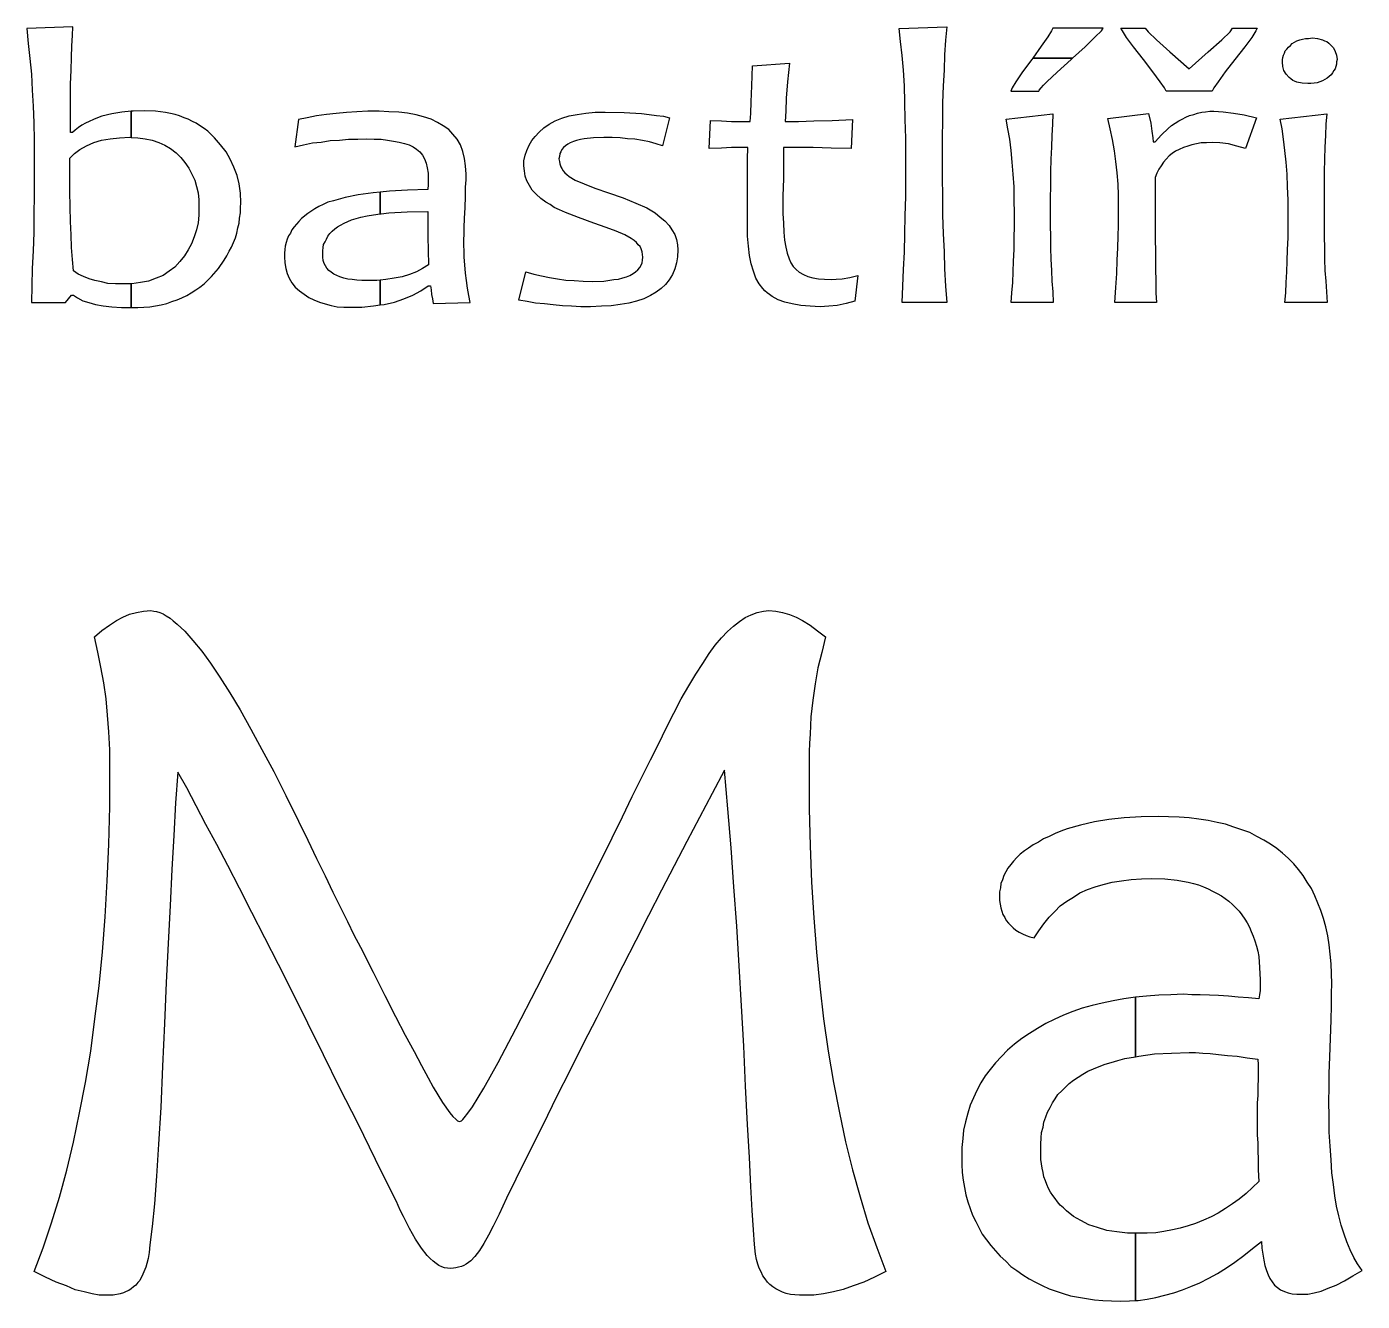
# Model space of a CAD drawing. Extents: x 0 to 100, y 0 to 29.2.
# Drawn here: x 41.73 to 59.61, y 9.82 to 26.89 of the extents above; entities that cross this region are included whole.
import ezdxf

# ---------------------------------------------------------------- set-up
doc = ezdxf.new("R2010")
doc.units = 0
doc.layers.get('0').update_dxf_attribs({"linetype": 'CONTINUOUS'})

msp = doc.modelspace()

# ---------------------------------------------------------------- linework, layer by layer
at = {"color": 7}
for points in [[(43.123982, 23.125386), (43.131216, 23.125386), (43.212351, 23.125386), (43.293998, 23.131587), (43.37513, 23.137272), (43.45006, 23.149674), (43.524993, 23.162593), (43.599923, 23.181197), (43.668654, 23.206002), (43.737382, 23.230806), (43.799911, 23.256128), (43.868639, 23.287133), (43.924966, 23.324857), (43.987495, 23.362581), (44.043822, 23.399788), (44.100149, 23.443713), (44.150277, 23.493839), (44.199887, 23.543448), (44.293938, 23.649902), (44.368868, 23.762557), (44.406074, 23.818367), (44.437596, 23.880896), (44.468603, 23.937223), (44.493926, 23.999752), (44.518731, 24.06228), (44.537334, 24.124808), (44.550253, 24.193538), (44.568856, 24.256067), (44.575058, 24.324796), (44.587459, 24.393526), (44.587459, 24.462772), (44.593661, 24.531502), (44.587459, 24.657076), (44.568856, 24.782133), (44.544051, 24.89427), (44.500125, 25.006925), (44.45, 25.113379), (44.393673, 25.213114), (44.318743, 25.307165), (44.237611, 25.4007), (44.193685, 25.444624), (44.150277, 25.488033), (44.100149, 25.525757), (44.050024, 25.556762), (43.993697, 25.594486), (43.944088, 25.619291), (43.88776, 25.650813), (43.831433, 25.669417), (43.768904, 25.694222), (43.712577, 25.713342), (43.650048, 25.725744), (43.58132, 25.738147), (43.45006, 25.75675), (43.306399, 25.762951), (43.150338, 25.75675), (43.123982, 25.754683), (43.123982, 25.405351), (43.212351, 25.400183), (43.312601, 25.38778), (43.406137, 25.369177), (43.493986, 25.337654), (43.575118, 25.300447), (43.650048, 25.256522), (43.724981, 25.200195), (43.787507, 25.137667), (43.843834, 25.068937), (43.893962, 24.994006), (43.93737, 24.912357), (43.975094, 24.831225), (43.999899, 24.750093), (44.019018, 24.66276), (44.031421, 24.568709), (44.031421, 24.468973), (44.031421, 24.363037), (44.018502, 24.262784), (43.999899, 24.16925), (43.968892, 24.075716), (43.931168, 23.981665), (43.887244, 23.900533), (43.837635, 23.819401), (43.775106, 23.743953), (43.706375, 23.669022), (43.631445, 23.612695), (43.549798, 23.556368), (43.456262, 23.519161), (43.356009, 23.481437), (43.250072, 23.462833), (43.131216, 23.44423), (43.123982, 23.44423), (43.123982, 23.125386), (43.123982, 23.125386), (43.123982, 23.44423), (43.006161, 23.44423), (42.912625, 23.44423), (42.812375, 23.449914), (42.725041, 23.469034), (42.637707, 23.487638), (42.562259, 23.512443), (42.487329, 23.543965), (42.412399, 23.574971), (42.34987, 23.618896), (42.337466, 23.768758), (42.325065, 23.931539), (42.318863, 24.100004), (42.312664, 24.281388), (42.306462, 24.475175), (42.30026, 24.681364), (42.30026, 24.893754), (42.30026, 25.125264), (42.331267, 25.15627), (42.362789, 25.187793), (42.399995, 25.218799), (42.437719, 25.24412), (42.525053, 25.293729), (42.624788, 25.337654), (42.725041, 25.369177), (42.843897, 25.38778), (42.968952, 25.400183), (43.106414, 25.406384), (43.123982, 25.405351), (43.123982, 25.754683), (42.999959, 25.744348), (42.8625, 25.719543), (42.731243, 25.68802), (42.674916, 25.669417), (42.618586, 25.644095), (42.562777, 25.619291), (42.512649, 25.594486), (42.462524, 25.569165), (42.418601, 25.538159), (42.37519, 25.500435), (42.337466, 25.469429), (42.312664, 25.469429), (42.312664, 25.700423), (42.312664, 25.919531), (42.312664, 26.119519), (42.318863, 26.307104), (42.325065, 26.475569), (42.331267, 26.631632), (42.337466, 26.769608), (42.343668, 26.887947), (41.725101, 26.863143), (41.743704, 26.663155), (41.768509, 26.463167), (41.78763, 26.250777), (41.800034, 26.03787), (41.812435, 25.82548), (41.818637, 25.600687), (41.824836, 25.369177), (41.824836, 25.138183), (41.824836, 24.881868), (41.824836, 24.625553), (41.818637, 24.375439), (41.818637, 24.131526), (41.812435, 23.88813), (41.800034, 23.650419), (41.793832, 23.418908), (41.78763, 23.194116), (42.243933, 23.194116), (42.325065, 23.294368), (42.34987, 23.294368), (42.406197, 23.256644), (42.474928, 23.218921), (42.55606, 23.194116), (42.643909, 23.169311), (42.749846, 23.150191), (42.8625, 23.137789), (42.993757, 23.125386), (43.123982, 23.125386)], [(54.043776, 23.193728), (53.443775, 23.193728), (53.456263, 23.412488), (53.46256, 23.637508), (53.475049, 23.868778), (53.481346, 24.112538), (53.487537, 24.356308), (53.493834, 24.612578), (53.493834, 24.868849), (53.493834, 25.137619), (53.493834, 25.393879), (53.487537, 25.643899), (53.481346, 25.875169), (53.475049, 26.093929), (53.46256, 26.306449), (53.443801, 26.500209), (53.425042, 26.687719), (53.406283, 26.86274), (54.043784, 26.88774), (54.025025, 26.70648), (54.012536, 26.51271), (54.006239, 26.30645), (53.993751, 26.09393), (53.987454, 25.86892), (53.987454, 25.637649), (53.981263, 25.393879), (53.981263, 25.137619), (53.981263, 24.875099), (53.987454, 24.612579), (53.987454, 24.362559), (53.993751, 24.118789), (54.006239, 23.875029), (54.012536, 23.643758), (54.025025, 23.412488)], [(55.193015, 26.466784), (55.181127, 26.450248), (55.056588, 26.281783), (54.968738, 26.150525), (54.918613, 26.068876), (54.900007, 26.025468), (55.275178, 26.025468), (55.28138, 26.03787), (55.306185, 26.068876), (55.337707, 26.1066), (55.381115, 26.150008), (55.518574, 26.281266), (55.706161, 26.450248), (55.724764, 26.466784), (55.193015, 26.466784), (55.193015, 26.466784), (55.724764, 26.466784), (55.893745, 26.61923), (56.031204, 26.750488), (56.112336, 26.83162), (56.137659, 26.868827), (55.462765, 26.869344), (55.443644, 26.83162), (55.394035, 26.750488), (55.306185, 26.625431), (55.193015, 26.466784)], [(58.199925, 26.868987), (58.181166, 26.831486), (58.124916, 26.743987), (58.031166, 26.618977), (57.899916, 26.450216), (57.768665, 26.281456), (57.674915, 26.150196), (57.618664, 26.068896), (57.593661, 26.025096), (56.981161, 26.025096), (56.956158, 26.068896), (56.899911, 26.150196), (56.799909, 26.281446), (56.674909, 26.450206), (56.54366, 26.618966), (56.44991, 26.743977), (56.393659, 26.831477), (56.3749, 26.868977), (56.699901, 26.868977), (56.737401, 26.818976), (56.849902, 26.712726), (57.031152, 26.550206), (57.287401, 26.325196), (57.543652, 26.550206), (57.7249, 26.712726), (57.837403, 26.818976), (57.868653, 26.868977)], [(59.268701, 26.450209), (59.26251, 26.419009), (59.26251, 26.387709), (59.250022, 26.356509), (59.24383, 26.325309), (59.225072, 26.300309), (59.206313, 26.269009), (59.187554, 26.244008), (59.16255, 26.219008), (59.137547, 26.200307), (59.106297, 26.181606), (59.075047, 26.162805), (59.037548, 26.150306), (59.000049, 26.137804), (58.962547, 26.131804), (58.918798, 26.125803), (58.874948, 26.125803), (58.799947, 26.131804), (58.731198, 26.144303), (58.699948, 26.156802), (58.674945, 26.169303), (58.649941, 26.188004), (58.624938, 26.206705), (58.587439, 26.250505), (58.556189, 26.300505), (58.543701, 26.356805), (58.537404, 26.413105), (58.537404, 26.444305), (58.543701, 26.475505), (58.549892, 26.506705), (58.56238, 26.531705), (58.574869, 26.563005), (58.593628, 26.588006), (58.618631, 26.613006), (58.643634, 26.638007), (58.668637, 26.663007), (58.699887, 26.681708), (58.731137, 26.700509), (58.768636, 26.713008), (58.806136, 26.719009), (58.843638, 26.731508), (58.887386, 26.731508), (58.937387, 26.737509), (59.006137, 26.731508), (59.074886, 26.712807), (59.099889, 26.700308), (59.131139, 26.687809), (59.156142, 26.669108), (59.174901, 26.650408), (59.21865, 26.606608), (59.243653, 26.556608), (59.262412, 26.506608)], [(52.850026, 23.556248), (52.812527, 23.212478), (52.693774, 23.181278), (52.575026, 23.156277), (52.462525, 23.143778), (52.350024, 23.137777), (52.212526, 23.143778), (52.087526, 23.156277), (51.975025, 23.174978), (51.875023, 23.199978), (51.787523, 23.231179), (51.706275, 23.274878), (51.668773, 23.299879), (51.637523, 23.324879), (51.606273, 23.34988), (51.58127, 23.38108), (51.531269, 23.44358), (51.487517, 23.51858), (51.456267, 23.61238), (51.425017, 23.71239), (51.400014, 23.82489), (51.387526, 23.9499), (51.375037, 24.08116), (51.375037, 24.23117), (51.375037, 24.33743), (51.375037, 24.44369), (51.375037, 24.56245), (51.375037, 24.6937), (51.375037, 24.824961), (51.375037, 24.968721), (51.375037, 25.112481), (51.381229, 25.268741), (51.281229, 25.268741), (51.162479, 25.268741), (51.024981, 25.26274), (50.862479, 25.256739), (50.881238, 25.63177), (51.024988, 25.625769), (51.162487, 25.619768), (51.293739, 25.619768), (51.412487, 25.619768), (51.418784, 25.726028), (51.424975, 25.882288), (51.431272, 26.094798), (51.44376, 26.363568), (51.937513, 26.401068), (51.912509, 26.151058), (51.89375, 25.932288), (51.887559, 25.757278), (51.881262, 25.619768), (52.056263, 25.619768), (52.262513, 25.625769), (52.506261, 25.63177), (52.781263, 25.644268), (52.762505, 25.256738), (52.493757, 25.262739), (52.256253, 25.26874), (52.043756, 25.26874), (51.856254, 25.26874), (51.856254, 25.06873), (51.856254, 24.849969), (51.849957, 24.624949), (51.849957, 24.387429), (51.856254, 24.256169), (51.862445, 24.137419), (51.868742, 24.031159), (51.887501, 23.937359), (51.90626, 23.856059), (51.931263, 23.781059), (51.956266, 23.724759), (51.987516, 23.674759), (52.025016, 23.637259), (52.068764, 23.599759), (52.125015, 23.568559), (52.181265, 23.543558), (52.250015, 23.524858), (52.325016, 23.512359), (52.406267, 23.506358), (52.493765, 23.500357), (52.562517, 23.506358), (52.643765, 23.512359), (52.743767, 23.531059)], [(46.293815, 25.755717), (46.143952, 25.749515), (46.006493, 25.737113), (45.869034, 25.724711), (45.737777, 25.712308), (45.606518, 25.693705), (45.481462, 25.668383), (45.362606, 25.643579), (45.312481, 25.28081), (45.431334, 25.306132), (45.55019, 25.330936), (45.669047, 25.343339), (45.787387, 25.362459), (45.912442, 25.368143), (46.031298, 25.380546), (46.156356, 25.380546), (46.275212, 25.386747), (46.374947, 25.380546), (46.468482, 25.380546), (46.556332, 25.368143), (46.637464, 25.355741), (46.712394, 25.343339), (46.781125, 25.324735), (46.843654, 25.305615), (46.899981, 25.28081), (46.943904, 25.249288), (46.987312, 25.212081), (47.025036, 25.168156), (47.049841, 25.118029), (47.075164, 25.062219), (47.087565, 24.99969), (47.099966, 24.924759), (47.099966, 24.849312), (47.099966, 24.774381), (47.093767, 24.705651), (46.825048, 24.699967), (46.581137, 24.687048), (46.456595, 24.673095), (46.456595, 24.38009), (46.468998, 24.38164), (46.574935, 24.394043), (46.818846, 24.406445), (47.093767, 24.412646), (47.093767, 24.249865), (47.093767, 24.075199), (47.099966, 23.893815), (47.106168, 23.700028), (47.025036, 23.650935), (46.943904, 23.607011), (46.849853, 23.569804), (46.750118, 23.538281), (46.643666, 23.519677), (46.531009, 23.501074), (46.456595, 23.492806), (46.456595, 23.16156), (46.512406, 23.168795), (46.649865, 23.1998), (46.774923, 23.243725), (46.893779, 23.293851), (47.000231, 23.350179), (47.099966, 23.418908), (47.131491, 23.418908), (47.13769, 23.362581), (47.143892, 23.300052), (47.156296, 23.243725), (47.168697, 23.181197), (47.662724, 23.193599), (47.644121, 23.287133), (47.625, 23.387386), (47.612596, 23.487121), (47.600195, 23.587374), (47.581592, 23.805965), (47.575391, 24.037475), (47.581592, 24.106205), (47.581592, 24.199739), (47.587794, 24.318595), (47.593993, 24.468457), (47.600195, 24.612117), (47.600195, 24.737174), (47.606397, 24.837426), (47.606397, 24.912357), (47.600195, 25.025012), (47.587794, 25.124747), (47.562471, 25.218799), (47.531464, 25.306132), (47.487541, 25.381063), (47.431214, 25.449792), (47.374887, 25.51232), (47.299954, 25.562447), (47.225024, 25.606372), (47.13769, 25.650297), (47.03744, 25.681302), (46.937702, 25.706107), (46.825048, 25.731429), (46.706192, 25.743831), (46.574935, 25.749515), (46.443678, 25.755717), (46.293815, 25.755717)], [(58.187529, 25.668899), (58.043778, 25.256369), (57.925028, 25.287669), (57.81253, 25.318869), (57.700029, 25.331368), (57.593778, 25.337368), (57.518779, 25.331368), (57.45003, 25.331368), (57.38753, 25.318869), (57.32503, 25.30637), (57.268779, 25.287669), (57.212529, 25.268868), (57.156279, 25.243867), (57.106278, 25.218867), (57.062529, 25.187667), (57.018777, 25.156467), (56.981278, 25.112667), (56.943778, 25.075167), (56.912529, 25.025167), (56.881279, 24.981367), (56.856275, 24.925067), (56.831272, 24.868867), (56.831272, 24.581346), (56.831272, 24.312576), (56.831272, 24.068806), (56.837569, 23.850046), (56.837569, 23.650026), (56.843761, 23.475016), (56.843761, 23.325006), (56.849952, 23.193746), (56.293753, 23.193746), (56.306241, 23.393756), (56.318729, 23.581276), (56.325027, 23.762536), (56.331218, 23.925046), (56.337515, 24.081306), (56.343706, 24.225066), (56.343706, 24.356326), (56.343706, 24.475086), (56.343706, 24.631346), (56.337515, 24.781357), (56.325027, 24.931367), (56.306268, 25.081377), (56.287509, 25.225137), (56.262505, 25.375147), (56.231256, 25.518907), (56.200006, 25.656417), (56.743759, 25.725217), (56.775009, 25.593957), (56.787497, 25.487697), (56.799985, 25.400197), (56.806282, 25.343897), (56.831286, 25.343897), (56.918786, 25.437697), (57.006286, 25.525197), (57.050038, 25.562697), (57.100036, 25.593897), (57.150037, 25.625097), (57.193786, 25.650097), (57.243787, 25.675098), (57.293788, 25.700098), (57.350038, 25.712597), (57.400037, 25.731298), (57.456287, 25.743797), (57.506288, 25.749798), (57.562538, 25.755799), (57.618786, 25.755799), (57.743789, 25.749798), (57.881285, 25.730996), (58.025038, 25.705996)], [(50.443773, 23.900028), (50.437582, 23.806228), (50.425093, 23.725028), (50.40009, 23.643728), (50.36884, 23.568728), (50.325089, 23.499928), (50.27509, 23.437428), (50.21884, 23.381128), (50.150091, 23.331128), (50.075089, 23.287328), (49.987589, 23.243528), (49.88759, 23.212328), (49.787588, 23.187327), (49.66884, 23.168627), (49.55009, 23.149825), (49.418841, 23.143824), (49.27509, 23.137824), (49.14379, 23.137824), (49.018791, 23.143824), (48.90004, 23.149825), (48.775041, 23.162324), (48.65629, 23.174823), (48.53754, 23.187322), (48.425039, 23.206023), (48.312541, 23.224723), (48.406291, 23.606004), (48.512539, 23.574803), (48.618791, 23.549803), (48.72504, 23.531102), (48.831291, 23.512401), (48.943789, 23.493701), (49.056293, 23.4877), (49.17504, 23.481699), (49.293791, 23.475698), (49.45004, 23.481699), (49.587542, 23.5004), (49.650041, 23.506401), (49.706292, 23.525101), (49.756293, 23.5376), (49.800042, 23.556301), (49.843791, 23.581302), (49.875043, 23.606302), (49.906293, 23.631303), (49.931296, 23.662503), (49.950055, 23.693702), (49.962543, 23.725003), (49.968735, 23.762503), (49.974926, 23.800003), (49.968735, 23.837503), (49.962543, 23.875003), (49.950055, 23.912503), (49.937567, 23.943703), (49.912564, 23.968703), (49.887561, 24.000003), (49.856311, 24.025004), (49.818811, 24.050004), (49.731311, 24.100004), (49.61881, 24.150004), (49.481311, 24.200004), (49.31881, 24.256304), (49.112559, 24.331304), (48.937561, 24.400104), (48.85631, 24.437604), (48.787561, 24.468804), (48.73131, 24.506304), (48.67506, 24.537504), (48.60631, 24.587504), (48.543811, 24.643804), (48.49381, 24.700004), (48.45631, 24.762505), (48.418811, 24.825004), (48.400052, 24.887505), (48.387564, 24.956204), (48.381266, 25.025005), (48.381266, 25.093805), (48.400025, 25.168805), (48.418784, 25.231305), (48.450034, 25.300105), (48.487534, 25.362605), (48.531283, 25.418905), (48.587533, 25.475205), (48.650033, 25.531405), (48.718785, 25.581405), (48.800033, 25.625205), (48.887533, 25.662705), (48.987533, 25.693905), (49.093784, 25.712706), (49.212534, 25.731407), (49.337534, 25.743906), (49.468783, 25.743906), (49.725032, 25.737905), (49.956283, 25.725403), (50.056285, 25.712905), (50.156285, 25.700406), (50.250034, 25.687907), (50.331285, 25.669206), (50.237536, 25.294186), (50.150035, 25.319186), (50.062535, 25.344187), (49.968785, 25.362988), (49.868786, 25.381689), (49.768784, 25.38769), (49.668785, 25.400188), (49.562533, 25.406189), (49.450083, 25.406189), (49.312584, 25.400188), (49.187582, 25.38769), (49.137583, 25.375191), (49.087582, 25.362692), (49.043833, 25.35019), (49.000082, 25.331489), (48.968832, 25.312688), (48.937582, 25.293987), (48.912579, 25.268987), (48.887576, 25.243986), (48.875087, 25.212786), (48.862599, 25.187786), (48.856408, 25.150286), (48.850111, 25.118986), (48.856408, 25.081486), (48.862599, 25.050286), (48.875087, 25.012786), (48.887576, 24.987785), (48.906335, 24.956485), (48.931338, 24.931485), (48.956341, 24.906484), (48.987591, 24.881484), (49.068842, 24.831484), (49.187592, 24.781484), (49.331343, 24.725284), (49.512593, 24.662784), (49.712594, 24.593984), (49.88134, 24.525184), (50.025094, 24.462684), (50.137592, 24.393884), (50.206341, 24.337684), (50.268841, 24.287684), (50.325091, 24.225184), (50.362593, 24.168884), (50.400093, 24.106384), (50.425096, 24.037684), (50.437584, 23.968883)], [(55.468777, 23.193728), (54.906278, 23.193728), (54.912469, 23.324988), (54.924984, 23.462498), (54.931281, 23.606258), (54.937472, 23.750018), (54.943663, 23.906278), (54.943663, 24.062538), (54.94996, 24.218798), (54.94996, 24.387558), (54.943663, 24.568828), (54.943663, 24.743838), (54.931175, 24.912598), (54.918687, 25.075108), (54.906198, 25.231369), (54.887439, 25.381379), (54.862436, 25.518889), (54.837433, 25.650149), (55.462432, 25.718949), (55.456135, 25.581439), (55.449944, 25.431429), (55.443647, 25.275169), (55.437455, 25.112649), (55.431264, 24.943889), (55.431264, 24.762628), (55.424967, 24.581368), (55.424967, 24.387598), (55.424967, 24.231338), (55.431264, 24.075078), (55.431264, 23.925068), (55.437455, 23.775058), (55.443647, 23.625048), (55.449944, 23.481288), (55.462432, 23.337528)], [(59.137529, 23.193728), (58.568778, 23.193728), (58.581266, 23.324988), (58.587563, 23.462498), (58.593755, 23.606258), (58.599946, 23.750018), (58.606243, 23.906278), (58.612434, 24.062538), (58.612434, 24.218798), (58.612434, 24.387558), (58.612434, 24.568828), (58.606243, 24.743838), (58.599946, 24.912598), (58.587457, 25.075108), (58.568698, 25.231369), (58.54994, 25.381379), (58.531181, 25.518889), (58.506177, 25.650149), (59.131179, 25.718949), (59.118664, 25.581439), (59.112367, 25.431429), (59.106176, 25.275169), (59.099879, 25.112649), (59.093687, 24.943889), (59.093687, 24.762628), (59.093687, 24.581368), (59.093687, 24.387598), (59.093687, 24.231338), (59.093687, 24.075078), (59.099879, 23.925068), (59.099879, 23.775058), (59.106176, 23.625048), (59.118664, 23.481288), (59.124855, 23.337528)], [(46.456595, 23.16156), (46.456595, 23.492806), (46.412671, 23.488155), (46.287613, 23.488155), (46.212683, 23.488155), (46.143952, 23.494356), (46.081426, 23.500557), (46.025096, 23.506241), (45.968769, 23.518644), (45.918644, 23.537764), (45.875236, 23.556368), (45.837512, 23.574971), (45.799788, 23.600293), (45.768784, 23.625097), (45.743977, 23.656103), (45.724858, 23.687626), (45.706255, 23.718632), (45.693851, 23.756356), (45.687649, 23.80028), (45.687649, 23.844205), (45.687649, 23.887614), (45.693851, 23.931539), (45.700053, 23.969262), (45.718656, 24.006469), (45.737777, 24.044193), (45.75638, 24.0814), (45.781185, 24.119124), (45.812707, 24.15013), (45.849916, 24.181653), (45.887637, 24.206457), (45.924846, 24.231779), (45.974971, 24.256583), (46.075224, 24.300508), (46.20028, 24.337715), (46.281414, 24.356319), (46.368745, 24.369238), (46.456595, 24.38009), (46.456595, 24.673095), (46.362546, 24.662243), (46.162558, 24.637439), (45.987375, 24.599715), (45.83131, 24.55579), (45.75638, 24.537186), (45.693851, 24.50618), (45.637524, 24.480859), (45.581197, 24.449853), (45.487664, 24.387325), (45.406014, 24.318595), (45.368808, 24.280871), (45.337286, 24.243664), (45.306279, 24.20594), (45.274757, 24.168734), (45.256154, 24.124808), (45.231346, 24.087085), (45.212228, 24.043676), (45.199824, 23.999752), (45.187423, 23.949625), (45.181221, 23.9057), (45.175019, 23.856091), (45.175019, 23.805965), (45.181221, 23.724833), (45.193625, 23.649902), (45.212743, 23.581172), (45.237548, 23.518644), (45.275272, 23.456115), (45.31868, 23.399788), (45.375007, 23.349662), (45.437536, 23.305737), (45.500065, 23.261812), (45.568796, 23.230806), (45.643726, 23.1998), (45.718656, 23.174479), (45.799788, 23.155875), (45.881438, 23.137272), (45.968769, 23.13107), (46.056103, 23.13107), (46.212683, 23.13107), (46.368745, 23.150191), (46.456595, 23.16156)], [(52.418776, 18.718405), (52.368775, 18.505895), (52.318777, 18.299635), (52.281275, 18.087115), (52.250025, 17.868355), (52.237537, 17.755845), (52.225048, 17.643335), (52.218857, 17.530825), (52.212666, 17.412065), (52.206369, 17.293305), (52.200178, 17.174555), (52.200178, 17.049545), (52.200178, 16.918284), (52.200178, 16.411994), (52.212666, 15.918214), (52.231425, 15.430674), (52.262675, 14.955643), (52.300174, 14.493113), (52.343923, 14.036833), (52.393924, 13.599303), (52.456424, 13.168013), (52.525173, 12.749242), (52.606424, 12.342962), (52.687675, 11.955432), (52.781425, 11.580402), (52.881424, 11.217882), (52.987676, 10.867852), (53.106426, 10.536581), (53.225173, 10.217811), (53.075176, 10.142811), (52.931425, 10.074111), (52.787674, 10.024111), (52.656425, 9.974111), (52.525176, 9.942911), (52.393924, 9.917911), (52.262675, 9.89921), (52.137675, 9.89921), (52.068926, 9.89921), (52.006426, 9.905211), (51.950175, 9.911211), (51.893925, 9.92371), (51.843924, 9.942512), (51.800175, 9.961313), (51.756424, 9.986313), (51.712675, 10.011314), (51.675176, 10.042614), (51.643926, 10.073814), (51.612676, 10.117514), (51.581426, 10.161314), (51.556423, 10.211314), (51.531419, 10.261314), (51.51266, 10.317614), (51.493902, 10.380114), (51.481387, 10.448814), (51.468898, 10.580074), (51.45641, 10.773844), (51.437651, 11.036364), (51.418892, 11.355134), (51.400133, 11.742655), (51.37513, 12.186445), (51.350127, 12.698975), (51.325124, 13.236515), (51.293874, 13.774056), (51.262624, 14.311596), (51.231374, 14.842876), (51.193875, 15.367916), (51.156375, 15.892957), (51.112624, 16.411737), (51.068875, 16.930527), (50.900126, 16.618007), (50.731375, 16.299227), (50.562624, 15.974207), (50.393875, 15.649186), (50.225124, 15.324166), (50.050123, 14.986636), (49.881375, 14.649116), (49.706374, 14.311596), (49.531373, 13.967816), (49.356375, 13.617795), (49.175125, 13.267765), (49.000124, 12.911495), (48.818874, 12.555215), (48.637624, 12.186445), (48.456374, 11.823915), (48.275124, 11.455134), (48.150124, 11.198874), (48.050125, 10.986354), (47.968874, 10.823844), (47.906374, 10.705084), (47.843874, 10.592574), (47.787624, 10.498874), (47.725124, 10.417574), (47.668873, 10.361274), (47.637623, 10.336273), (47.606373, 10.317475), (47.575123, 10.298674), (47.543873, 10.286175), (47.506374, 10.273676), (47.468872, 10.267675), (47.437622, 10.261674), (47.400123, 10.255673), (47.356374, 10.261674), (47.318872, 10.267675), (47.281372, 10.280174), (47.243873, 10.298875), (47.206374, 10.323875), (47.168874, 10.355075), (47.125123, 10.392575), (47.087623, 10.430075), (47.012622, 10.530085), (46.931374, 10.648845), (46.850123, 10.792605), (46.768872, 10.955115), (46.731372, 11.030115), (46.700123, 11.098916), (46.675119, 11.155215), (46.650116, 11.205216), (46.393867, 11.717746), (46.156367, 12.205286), (45.918866, 12.674066), (45.700117, 13.117847), (45.487616, 13.542877), (45.287615, 13.949157), (45.093866, 14.330437), (44.912613, 14.686707), (44.737615, 15.024237), (44.575116, 15.349258), (44.418866, 15.655528), (44.268866, 15.936798), (44.125115, 16.205568), (43.993866, 16.455588), (43.868867, 16.693098), (43.750116, 16.905618), (43.718864, 16.493088), (43.693861, 16.055558), (43.668857, 15.599278), (43.643854, 15.117987), (43.618851, 14.611707), (43.593848, 14.086667), (43.568845, 13.536627), (43.543842, 12.967836), (43.518839, 12.411546), (43.487589, 11.924016), (43.462586, 11.492736), (43.437582, 11.123956), (43.406333, 10.817685), (43.375083, 10.573915), (43.362594, 10.473915), (43.350106, 10.392615), (43.331347, 10.323915), (43.318859, 10.273915), (43.281359, 10.180115), (43.23761, 10.098915), (43.212607, 10.067715), (43.187604, 10.036415), (43.156354, 10.011414), (43.125104, 9.986414), (43.093854, 9.961413), (43.056355, 9.948914), (43.018853, 9.930214), (42.975104, 9.917715), (42.881354, 9.899014), (42.781355, 9.899014), (42.693855, 9.899014), (42.600105, 9.917715), (42.493856, 9.942715), (42.375106, 9.973915), (42.256353, 10.023915), (42.118857, 10.073916), (41.975103, 10.142615), (41.825103, 10.217616), (41.943853, 10.536386), (42.056354, 10.867656), (42.162603, 11.211436), (42.262605, 11.573956), (42.350105, 11.948986), (42.431354, 12.342766), (42.512604, 12.749047), (42.581354, 13.167817), (42.637604, 13.599107), (42.693855, 14.042887), (42.737606, 14.499168), (42.775105, 14.967948), (42.800109, 15.449238), (42.825112, 15.936768), (42.8376, 16.443048), (42.8376, 16.955589), (42.8376, 17.205609), (42.825112, 17.443129), (42.806353, 17.668139), (42.787594, 17.886909), (42.756344, 18.099419), (42.718844, 18.311939), (42.675093, 18.51195), (42.631344, 18.71821), (42.731346, 18.79951), (42.831345, 18.87451), (42.925095, 18.93701), (43.012595, 18.98081), (43.100096, 19.01831), (43.193846, 19.04331), (43.287595, 19.062011), (43.387597, 19.068012), (43.425097, 19.062011), (43.462596, 19.05601), (43.506348, 19.043511), (43.550097, 19.02481), (43.593845, 18.99981), (43.643846, 18.96861), (43.687598, 18.93111), (43.737596, 18.88731), (43.843848, 18.79351), (43.950096, 18.6685), (44.068847, 18.52474), (44.187597, 18.36223), (44.312597, 18.17472), (44.443846, 17.96845), (44.581347, 17.737189), (44.725095, 17.480919), (44.875098, 17.205899), (45.031348, 16.912129), (45.193847, 16.593359), (45.362598, 16.249579), (45.487598, 15.993309), (45.606348, 15.749548), (45.718849, 15.518278), (45.825098, 15.299508), (45.925097, 15.093248), (46.018847, 14.905738), (46.106347, 14.724468), (46.193848, 14.561958), (46.362599, 14.224438), (46.518849, 13.911917), (46.662599, 13.630647), (46.793849, 13.380627), (46.912599, 13.161857), (47.012601, 12.974347), (47.100098, 12.811837), (47.16885, 12.686827), (47.29385, 12.480567), (47.3876, 12.343057), (47.431349, 12.293057), (47.468851, 12.255557), (47.493854, 12.236856), (47.518857, 12.224354), (47.531372, 12.230355), (47.54386, 12.236356), (47.562619, 12.255057), (47.581378, 12.273858), (47.631379, 12.336358), (47.693879, 12.423858), (47.843879, 12.673878), (48.037628, 13.017648), (48.275132, 13.467689), (48.556381, 14.011469), (48.881379, 14.655269), (49.250132, 15.399069), (49.412631, 15.71784), (49.562631, 16.02412), (49.70013, 16.30539), (49.831382, 16.5804), (49.956381, 16.83042), (50.075132, 17.06794), (50.18763, 17.286701), (50.287632, 17.492971), (50.387631, 17.692981), (50.487633, 17.886751), (50.587632, 18.061761), (50.681385, 18.218021), (50.775134, 18.361781), (50.862632, 18.493041), (50.943883, 18.605551), (51.025134, 18.705551), (51.106385, 18.786852), (51.187633, 18.861851), (51.268884, 18.924352), (51.343883, 18.974351), (51.425134, 19.011852), (51.506385, 19.043052), (51.587633, 19.061752), (51.662634, 19.067753), (51.756384, 19.061752), (51.843884, 19.043052), (51.937634, 19.018051), (52.025135, 18.980551), (52.112635, 18.936751), (52.212634, 18.874251), (52.312636, 18.799251)], [(56.875082, 16.312365), (56.643572, 16.306681), (56.418779, 16.293762), (56.212589, 16.268957), (56.018803, 16.237951), (55.831216, 16.194026), (55.656036, 16.1439), (55.568702, 16.112894), (55.493769, 16.081888), (55.412637, 16.044165), (55.337707, 16.012642), (55.268977, 15.969234), (55.200248, 15.93151), (55.137719, 15.887585), (55.081392, 15.850378), (55.025065, 15.806453), (54.981139, 15.763045), (54.937731, 15.712919), (54.900007, 15.668994), (54.862285, 15.619385), (54.831279, 15.569258), (54.806474, 15.519132), (54.787353, 15.462805), (54.76875, 15.413196), (54.762548, 15.356868), (54.750147, 15.300541), (54.750147, 15.244214), (54.750147, 15.187886), (54.756346, 15.13776), (54.76875, 15.087634), (54.781154, 15.044226), (54.793555, 15.000301), (54.818875, 14.956376), (54.837481, 14.919169), (54.868485, 14.881445), (54.900007, 14.849922), (54.931014, 14.818917), (54.968738, 14.787911), (55.012664, 14.762589), (55.056072, 14.737784), (55.106197, 14.719181), (55.156322, 14.700061), (55.212649, 14.687658), (55.275178, 14.781193), (55.343909, 14.875244), (55.412637, 14.962577), (55.48757, 15.037508), (55.5625, 15.112439), (55.649834, 15.174967), (55.737683, 15.231295), (55.825017, 15.287622), (55.924752, 15.331547), (56.031204, 15.36927), (56.137659, 15.400276), (56.255997, 15.431282), (56.381055, 15.450403), (56.512312, 15.469006), (56.649773, 15.47469), (56.787232, 15.480892), (56.962416, 15.47469), (57.125195, 15.456087), (57.200125, 15.443685), (57.275058, 15.431282), (57.343786, 15.412679), (57.412517, 15.393558), (57.481245, 15.368754), (57.543774, 15.343432), (57.600101, 15.312426), (57.66263, 15.280904), (57.718957, 15.249898), (57.768567, 15.212691), (57.818692, 15.174967), (57.86882, 15.131042), (57.912228, 15.087634), (57.956154, 15.043709), (57.993875, 14.993583), (58.031084, 14.937255), (58.062606, 14.887129), (58.093613, 14.830802), (58.118933, 14.76879), (58.143738, 14.706262), (58.168543, 14.643734), (58.187664, 14.574487), (58.206267, 14.505757), (58.218668, 14.437028), (58.231072, 14.287166), (58.237273, 14.124385), (58.237273, 14.049454), (58.237273, 13.980725), (58.231072, 13.924398), (58.218668, 13.86807), (58.081209, 13.880473), (57.94375, 13.893392), (57.812493, 13.905794), (57.681233, 13.911478), (57.562377, 13.91768), (57.437322, 13.923881), (57.325183, 13.923881), (57.212529, 13.929565), (57.043548, 13.923881), (56.881284, 13.91768), (56.718502, 13.905277), (56.568639, 13.892875), (56.568639, 13.09189), (56.612565, 13.099125), (56.824954, 13.130131), (57.049747, 13.142533), (57.287459, 13.148734), (57.374793, 13.148734), (57.468844, 13.142533), (57.568579, 13.136849), (57.681233, 13.124446), (57.800089, 13.111527), (57.931346, 13.099125), (58.062606, 13.080521), (58.206267, 13.061918), (58.212466, 12.986987), (58.212466, 12.905855), (58.212466, 12.805603), (58.206267, 12.686747), (58.206267, 12.574092), (58.200065, 12.474357), (58.200065, 12.393225), (58.200065, 12.330696), (58.200065, 12.236645), (58.200065, 12.143111), (58.200065, 12.042858), (58.206267, 11.94209), (58.206267, 11.836153), (58.212466, 11.717297), (58.212466, 11.579838), (58.218668, 11.423775), (58.137536, 11.342126), (58.050202, 11.260994), (57.956154, 11.186063), (57.86882, 11.123535), (57.774769, 11.061006), (57.675034, 10.998478), (57.581498, 10.948352), (57.481245, 10.904943), (57.374793, 10.861018), (57.275058, 10.830013), (57.168603, 10.79849), (57.062666, 10.773685), (56.950012, 10.755082), (56.84356, 10.735962), (56.725219, 10.730277), (56.612565, 10.730277), (56.568639, 10.730277), (56.568639, 9.828007), (56.606363, 9.830074), (56.724703, 9.848677), (56.84356, 9.867797), (56.962416, 9.898803), (57.081269, 9.930326), (57.200125, 9.973734), (57.312264, 10.017659), (57.43112, 10.067268), (57.549976, 10.129797), (57.668832, 10.192326), (57.787688, 10.267256), (57.899824, 10.342704), (58.01868, 10.430037), (58.137536, 10.523571), (58.256392, 10.617623), (58.262594, 10.530289), (58.274995, 10.448641), (58.287399, 10.367509), (58.2998, 10.298779), (58.325123, 10.230049), (58.343726, 10.173722), (58.368531, 10.123596), (58.400053, 10.079671), (58.43106, 10.036263), (58.468784, 10.00474), (58.512707, 9.973734), (58.562317, 9.94893), (58.612442, 9.929809), (58.668769, 9.917407), (58.731298, 9.911723), (58.800029, 9.911723), (58.874959, 9.911723), (58.962293, 9.930326), (59.056344, 9.955131), (59.149877, 9.992854), (59.256332, 10.036263), (59.368986, 10.09259), (59.481125, 10.16132), (59.605664, 10.230566), (59.543654, 10.318933), (59.493526, 10.406266), (59.443916, 10.506518), (59.399993, 10.612455), (59.362269, 10.718908), (59.32506, 10.837764), (59.293538, 10.962821), (59.262534, 11.094079), (59.237727, 11.231539), (59.218608, 11.3814), (59.200005, 11.53798), (59.187601, 11.712646), (59.1752, 11.89403), (59.162281, 12.081616), (59.162281, 12.287805), (59.156079, 12.500195), (59.162281, 12.675378), (59.162281, 12.869165), (59.168998, 13.093957), (59.181399, 13.33787), (59.187601, 13.581783), (59.193803, 13.78177), (59.193803, 13.944034), (59.200005, 14.069091), (59.193803, 14.206551), (59.187601, 14.337809), (59.1752, 14.469067), (59.162281, 14.594124), (59.143678, 14.71298), (59.118873, 14.831836), (59.087351, 14.94449), (59.050142, 15.050427), (59.012418, 15.150679), (58.968494, 15.250415), (58.925084, 15.344466), (58.868757, 15.431799), (58.81243, 15.519132), (58.749904, 15.600781), (58.687375, 15.675712), (58.612442, 15.750642), (58.537512, 15.819372), (58.462582, 15.881901), (58.375248, 15.938228), (58.287399, 15.994555), (58.193863, 16.044681), (58.099812, 16.094291), (57.993875, 16.132015), (57.887423, 16.169222), (57.774769, 16.206946), (57.66263, 16.23175), (57.543774, 16.257072), (57.418716, 16.275675), (57.287459, 16.294279), (57.156202, 16.30048), (57.012541, 16.306681), (56.875082, 16.312365)], [(56.568639, 9.828007), (56.568639, 10.730277), (56.462702, 10.730277), (56.318526, 10.748881), (56.187269, 10.767484), (56.062727, 10.805208), (55.943873, 10.842415), (55.837418, 10.898742), (55.737683, 10.95507), (55.643632, 11.03), (55.606426, 11.067724), (55.5625, 11.105448), (55.524776, 11.148856), (55.493769, 11.192781), (55.462765, 11.236706), (55.431243, 11.280114), (55.406438, 11.330241), (55.381115, 11.380367), (55.362512, 11.430493), (55.343909, 11.48682), (55.331506, 11.543148), (55.318586, 11.599475), (55.299983, 11.717814), (55.299983, 11.849072), (55.299983, 11.924003), (55.306185, 12.005651), (55.312387, 12.080582), (55.331506, 12.149312), (55.343909, 12.218042), (55.368714, 12.286771), (55.393519, 12.3493), (55.425041, 12.411828), (55.456048, 12.474357), (55.493769, 12.530684), (55.531493, 12.587011), (55.581103, 12.636621), (55.631231, 12.686747), (55.681356, 12.736873), (55.737683, 12.780798), (55.800212, 12.818005), (55.862741, 12.86193), (55.931469, 12.899137), (56.006399, 12.93066), (56.081332, 12.961666), (56.162464, 12.992671), (56.243596, 13.017993), (56.331445, 13.042797), (56.424981, 13.067602), (56.568639, 13.09189), (56.568639, 13.892875), (56.412577, 13.867553), (56.268916, 13.842749), (56.12474, 13.811743), (55.987281, 13.78022), (55.856023, 13.743013), (55.731481, 13.699088), (55.606426, 13.648962), (55.481368, 13.592635), (55.368714, 13.536308), (55.25606, 13.473779), (55.150123, 13.405049), (55.04987, 13.33632), (54.950135, 13.261389), (54.856084, 13.180257), (54.774952, 13.098608), (54.69382, 13.011275), (54.625089, 12.923942), (54.556361, 12.836092), (54.500034, 12.742558), (54.443704, 12.642822), (54.399781, 12.54257), (54.356373, 12.442834), (54.324851, 12.336381), (54.293844, 12.223726), (54.268523, 12.111071), (54.25612, 11.998934), (54.243716, 11.880078), (54.243716, 11.755021), (54.243716, 11.648567), (54.249918, 11.542631), (54.262322, 11.442378), (54.28144, 11.342643), (54.300046, 11.242391), (54.324851, 11.148856), (54.356373, 11.061006), (54.387377, 10.973673), (54.431303, 10.88634), (54.474711, 10.79849), (54.518637, 10.717358), (54.574964, 10.642427), (54.631291, 10.567497), (54.69382, 10.492565), (54.756346, 10.423836), (54.831279, 10.355106), (54.900007, 10.28586), (54.981139, 10.230049), (55.062273, 10.173722), (55.143921, 10.117395), (55.231255, 10.07347), (55.318586, 10.029545), (55.412637, 9.986137), (55.506173, 9.954614), (55.599706, 9.923608), (55.699959, 9.892085), (55.806414, 9.873482), (55.912351, 9.854878), (56.018803, 9.835758), (56.130941, 9.830074), (56.249798, 9.823873), (56.362452, 9.818188), (56.487507, 9.823873), (56.568639, 9.828007)]]:
    msp.add_lwpolyline(points, close=True, dxfattribs=at)

doc.saveas('drawing.dxf')
